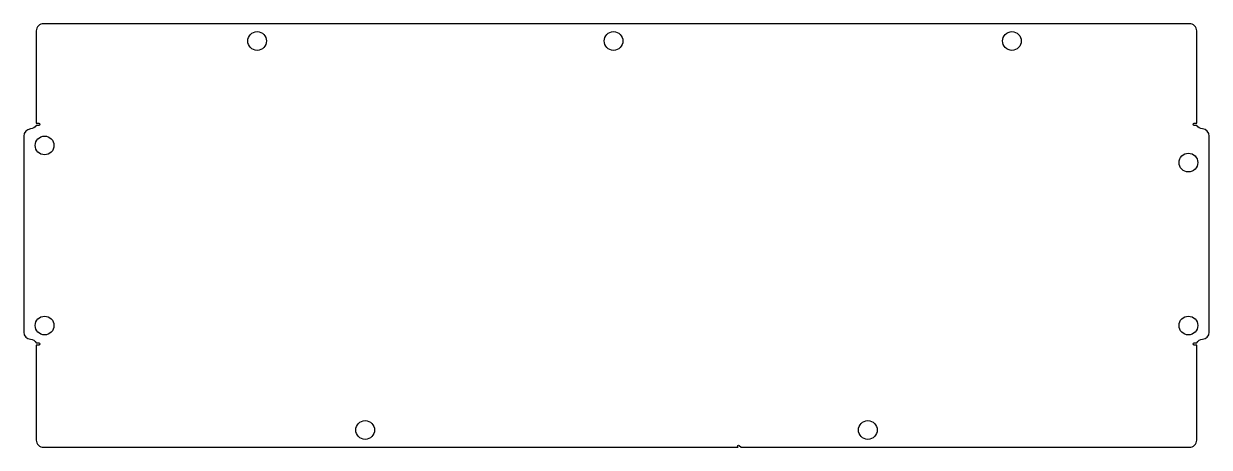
# Model space of a CAD drawing. Header units: millimetres. Extents: x -319 to 10, y -109 to 9.
import ezdxf

# ---------------------------------------------------------------- set-up
doc = ezdxf.new("R2010")
doc.units = ezdxf.units.MM
doc.layers.get('0').update_dxf_attribs({"linetype": 'CONTINUOUS'})

msp = doc.modelspace()

# ---------------------------------------------------------------- linework, layer by layer
msp.add_lwpolyline([(6.31, 6.8, 0.414214), (4.31, 8.8), (-313.87, 8.8, 0.414214), (-315.87, 6.8), (-315.87, -18.81), (-315.18, -18.81, -1), (-315.18, -19.42), (-315.87, -19.42, -0.252616), (-317.49, -20.43, 0.396212), (-319.36, -22.42), (-319.36, -76.82, 0.39653), (-317.48, -78.82, -0.251736), (-315.87, -79.81), (-315.18, -79.81, -1), (-315.18, -80.42), (-315.87, -80.42), (-315.87, -106.81, 0.414214), (-313.87, -108.81), (-121.01, -108.81), (-121.11, -108.71, -1), (-120.68, -108.28), (-120.15, -108.81), (4.31, -108.81, 0.414214), (6.31, -106.81), (6.31, -80.42), (5.62, -80.42, -1), (5.62, -79.81), (6.31, -79.81, -0.251736), (7.92, -78.82, 0.39653), (9.8, -76.82), (9.8, -22.42, 0.396212), (7.92, -20.43, -0.252616), (6.31, -19.42), (5.62, -19.42, -1), (5.62, -18.81), (6.31, -18.81)], format="xyb", close=True)
for centre in [(-254.56, 4), (-155.6, 4), (-45, 4), (-313.56, -25), (4, -29.76), (-313.56, -75.01), (4, -75.01), (-224.56, -104.01), (-85, -104.01)]:
    msp.add_circle(centre, 2.6)

doc.saveas('drawing.dxf')
